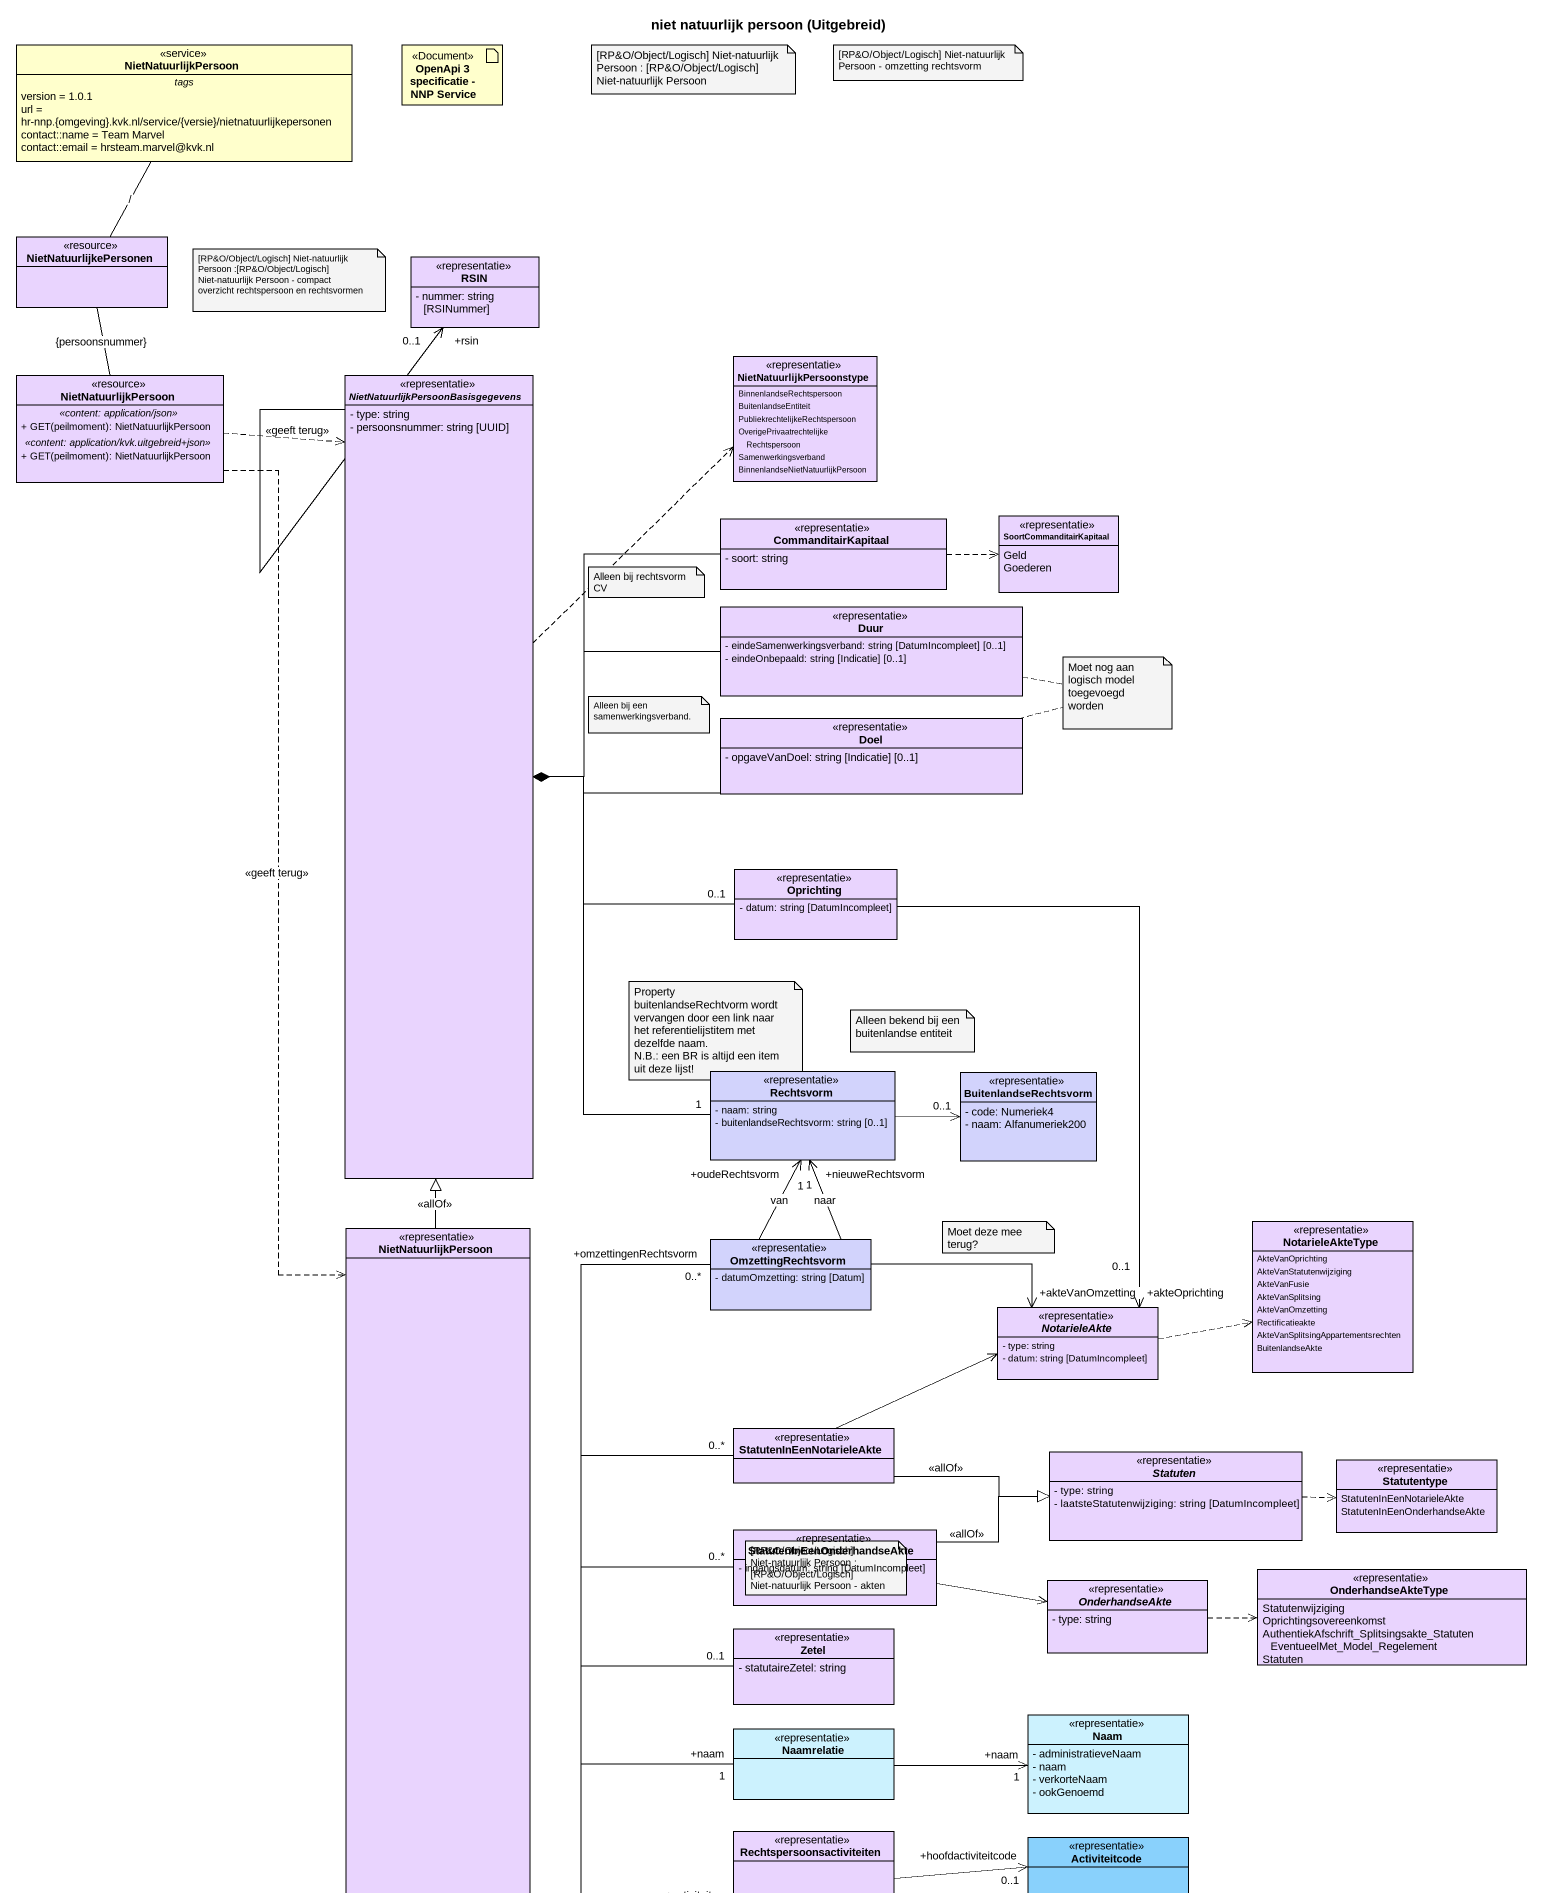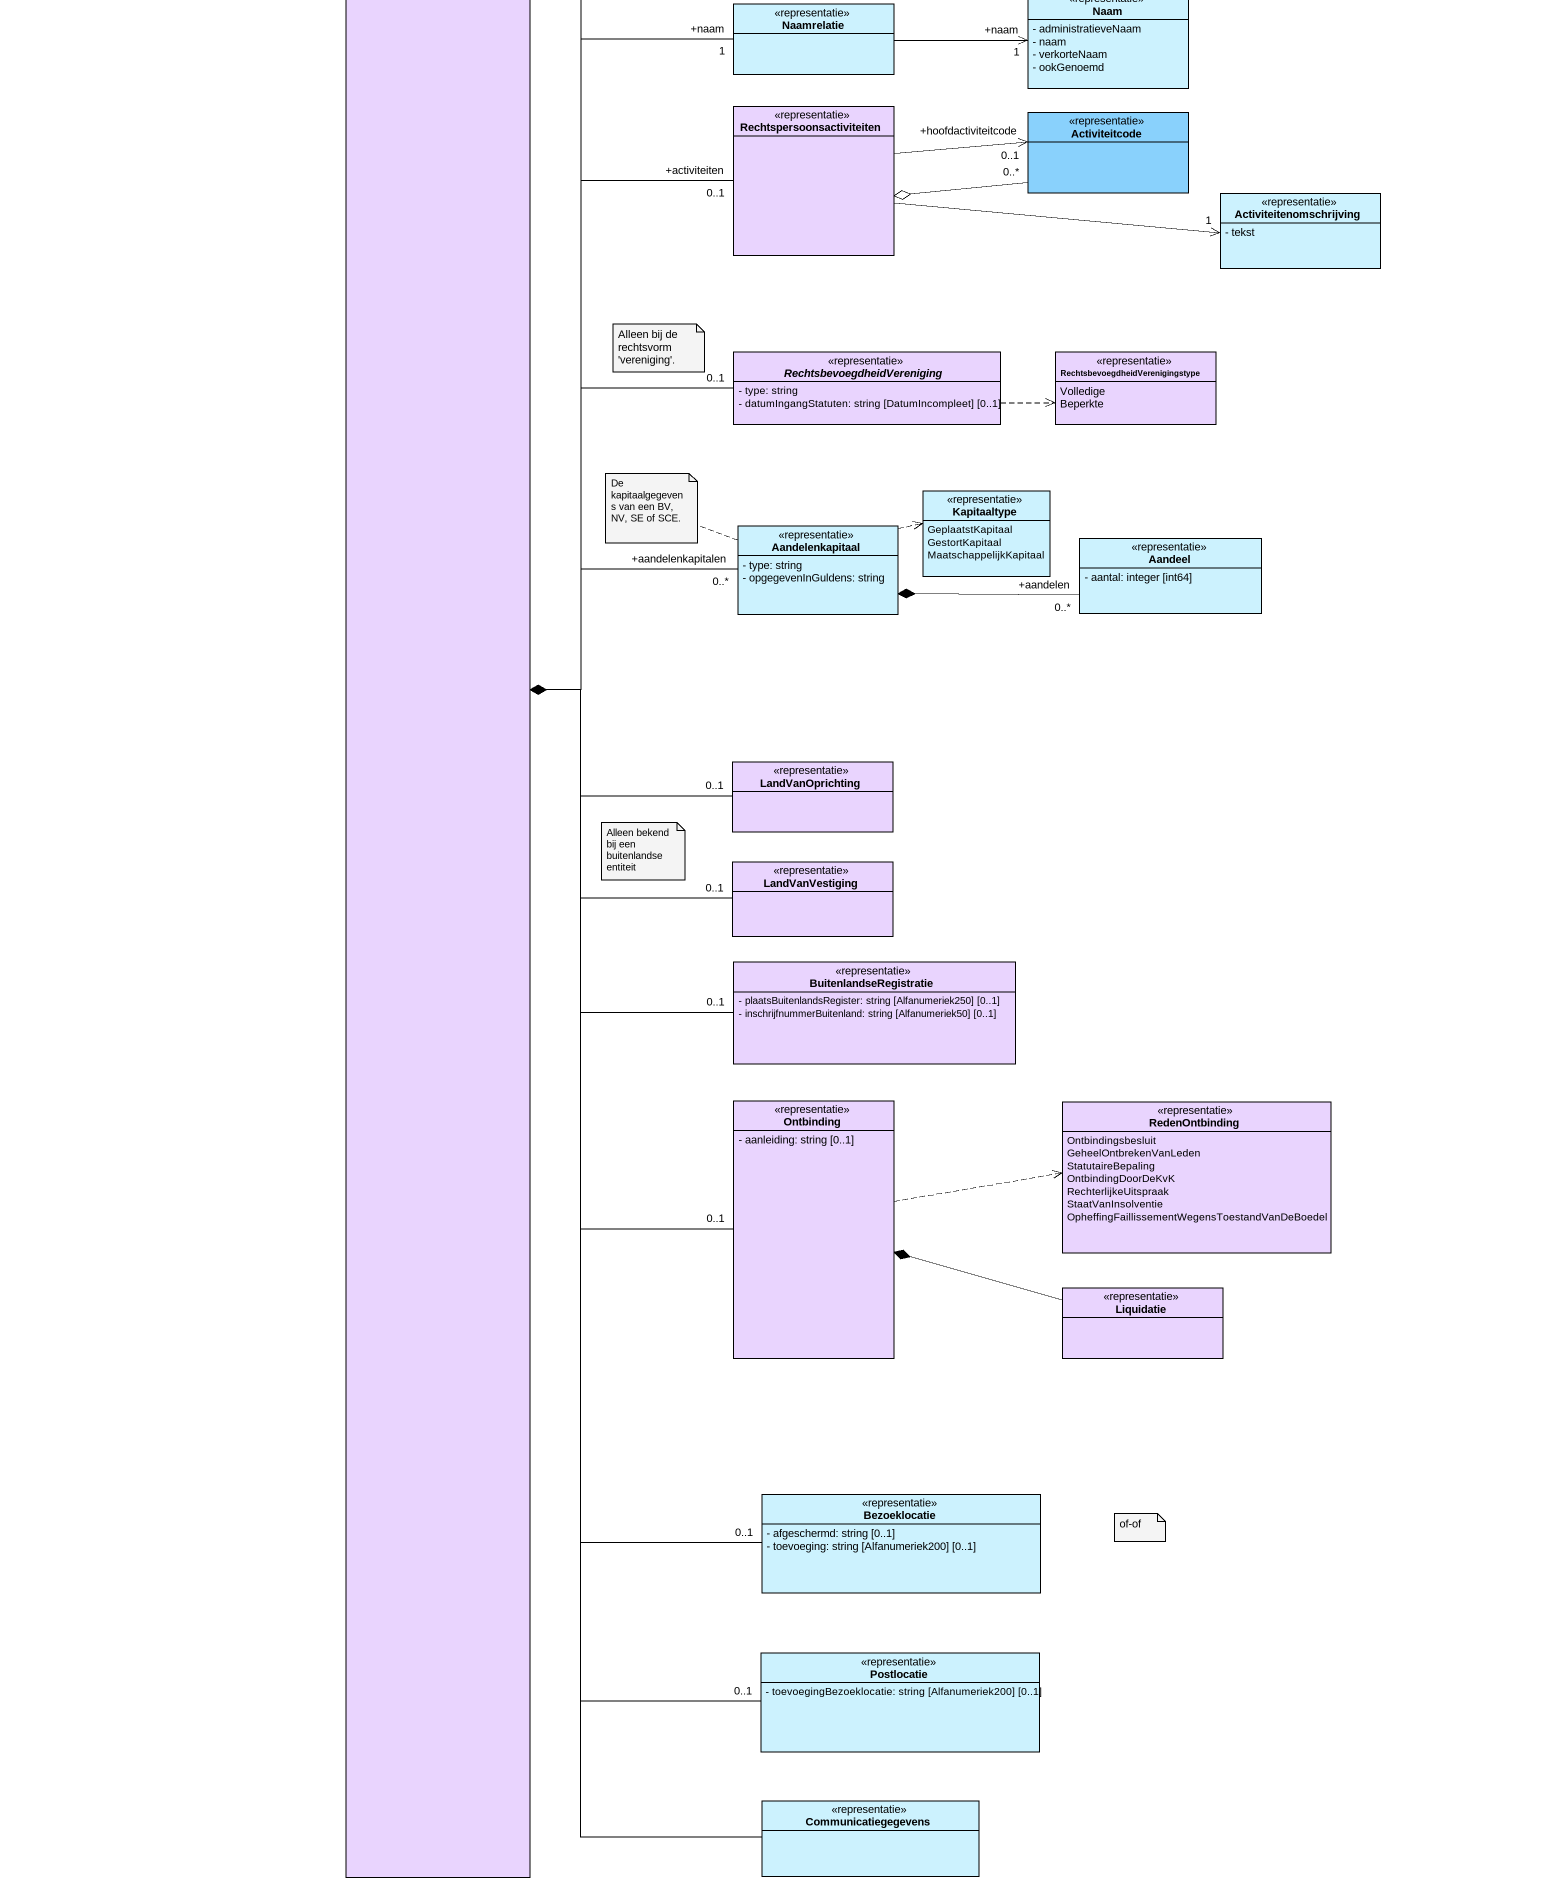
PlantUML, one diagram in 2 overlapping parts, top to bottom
@startuml
title niet natuurlijk persoon (Uitgebreid)
allowmixing
hide circle
hide empty members
skinparam classAttributeIconSize 0
class NietNatuurlijkPersoon <<service>> {
  -- tags --
  version = 1.0.1
  url = hr-nnp.{omgeving}.kvk.nl/service/{versie}/nietnatuurlijkepersonen
  contact::name = Team Marvel
  contact::email = hrsteam.marvel@kvk.nl
}
artifact "OpenApi 3 specificatie - NNP Service" as OpenApi_3_specificatie_NNP <<Document>>
class NietNatuurlijkePersonen <<resource>> #E9D4FE
class RSIN <<representatie>> #E9D4FE {
  - nummer: string [RSINummer]
}
class "NietNatuurlijkPersoon" as NietNatuurlijkPersoon_2 <<resource>> #E9D4FE {
  .. <<content: application/json>> ..
  + GET(peilmoment): NietNatuurlijkPersoon
  .. <<content: application/kvk.uitgebreid+json>> ..
  + GET(peilmoment): NietNatuurlijkPersoon
}
abstract class "NietNatuurlijkPersoonBasisgegevens" as NietNatuurlijkPersoonBasisge <<representatie>> #E9D4FE {
  - type: string
  - persoonsnummer: string [UUID]
}
enum NietNatuurlijkPersoonstype <<representatie>> #E9D4FE {
  BinnenlandseRechtspersoon
  BuitenlandseEntiteit
  PubliekrechtelijkeRechtspersoon
  OverigePrivaatrechtelijkeRechtspersoon
  Samenwerkingsverband
  BinnenlandseNietNatuurlijkPersoon
}
class CommanditairKapitaal <<representatie>> #E9D4FE {
  - soort: string
}
enum SoortCommanditairKapitaal <<representatie>> #E9D4FE {
  Geld
  Goederen
}
class Duur <<representatie>> #E9D4FE {
  - eindeSamenwerkingsverband: string [DatumIncompleet] [0..1]
  - eindeOnbepaald: string [Indicatie] [0..1]
}
class Doel <<representatie>> #E9D4FE {
  - opgaveVanDoel: string [Indicatie] [0..1]
}
class Oprichting <<representatie>> #E9D4FE {
  - datum: string [DatumIncompleet]
}
class Rechtsvorm <<representatie>> #D2D3FC {
  - naam: string
  - buitenlandseRechtsvorm: string [0..1]
}
class BuitenlandseRechtsvorm <<representatie>> #D2D3FC {
  - code: Numeriek4
  - naam: Alfanumeriek200
}
class "NietNatuurlijkPersoon" as NietNatuurlijkPersoon_3 <<representatie>> #E9D4FE
class OmzettingRechtsvorm <<representatie>> #D2D3FC {
  - datumOmzetting: string [Datum]
}
enum NotarieleAkteType <<representatie>> #E9D4FE {
  AkteVanOprichting
  AkteVanStatutenwijziging
  AkteVanFusie
  AkteVanSplitsing
  AkteVanOmzetting
  Rectificatieakte
  AkteVanSplitsingAppartementsrechten
  BuitenlandseAkte
}
abstract class NotarieleAkte <<representatie>> #E9D4FE {
  - type: string
  - datum: string [DatumIncompleet]
}
class StatutenInEenNotarieleAkte <<representatie>> #E9D4FE
abstract class Statuten <<representatie>> #E9D4FE {
  - type: string
  - laatsteStatutenwijziging: string [DatumIncompleet]
}
enum Statutentype <<representatie>> #E9D4FE {
  StatutenInEenNotarieleAkte
  StatutenInEenOnderhandseAkte
}
class StatutenInEenOnderhandseAkte <<representatie>> #E9D4FE {
  - ingangsdatum: string [DatumIncompleet]
}
abstract class OnderhandseAkte <<representatie>> #E9D4FE {
  - type: string
}
enum OnderhandseAkteType <<representatie>> #E9D4FE {
  Statutenwijziging
  Oprichtingsovereenkomst
  AuthentiekAfschrift_Splitsingsakte_StatutenEventueelMet_Model_Regelement
  Statuten
}
class Zetel <<representatie>> #E9D4FE {
  - statutaireZetel: string
}
class Naamrelatie <<representatie>> #CCF2FE
class Naam <<representatie>> #CCF2FE {
  - administratieveNaam
  - naam
  - verkorteNaam
  - ookGenoemd
}
class Rechtspersoonsactiviteiten <<representatie>> #E9D4FE
class Activiteitcode <<representatie>> #89D1FC
class Activiteitenomschrijving <<representatie>> #CCF2FE {
  - tekst
}
abstract class RechtsbevoegdheidVereniging <<representatie>> #E9D4FE {
  - type: string
  - datumIngangStatuten: string [DatumIncompleet] [0..1]
}
enum "RechtsbevoegdheidVerenigingstype" as RechtsbevoegdheidVerenigings <<representatie>> #E9D4FE {
  Volledige
  Beperkte
}
enum Kapitaaltype <<representatie>> #CCF2FE {
  GeplaatstKapitaal
  GestortKapitaal
  MaatschappelijkKapitaal
}
class Aandelenkapitaal <<representatie>> #CCF2FE {
  - type: string
  - opgegevenInGuldens: string
}
class Aandeel <<representatie>> #CCF2FE {
  - aantal: integer [int64]
}
class LandVanOprichting <<representatie>> #E9D4FE
class LandVanVestiging <<representatie>> #E9D4FE
class BuitenlandseRegistratie <<representatie>> #E9D4FE {
  - plaatsBuitenlandsRegister: string [Alfanumeriek250] [0..1]
  - inschrijfnummerBuitenland: string [Alfanumeriek50] [0..1]
}
class Ontbinding <<representatie>> #E9D4FE {
  - aanleiding: string [0..1]
}
enum RedenOntbinding <<representatie>> #E9D4FE {
  Ontbindingsbesluit
  GeheelOntbrekenVanLeden
  StatutaireBepaling
  OntbindingDoorDeKvK
  RechterlijkeUitspraak
  StaatVanInsolventie
  OpheffingFaillissementWegensToestandVanDeBoedel
}
class Liquidatie <<representatie>> #E9D4FE
class Bezoeklocatie <<representatie>> #CCF2FE {
  - afgeschermd: string [0..1]
  - toevoeging: string [Alfanumeriek200] [0..1]
}
class Postlocatie <<representatie>> #CCF2FE {
  - toevoegingBezoeklocatie: string [Alfanumeriek200] [0..1]
}
class Communicatiegegevens <<representatie>> #CCF2FE
NietNatuurlijkPersoon -- NietNatuurlijkePersonen : /
NietNatuurlijkePersonen -- NietNatuurlijkPersoon_2 : {persoonsnummer}
NietNatuurlijkPersoon_2 ..> NietNatuurlijkPersoonBasisge : <<geeft terug>>
NietNatuurlijkPersoon_2 ..> NietNatuurlijkPersoon_3 : <<geeft terug>>
NietNatuurlijkPersoonBasisge -up-> "+rsin\n0..1" RSIN
NietNatuurlijkPersoonBasisge .up.> NietNatuurlijkPersoonstype
CommanditairKapitaal -left-* NietNatuurlijkPersoonBasisge
CommanditairKapitaal .right.> SoortCommanditairKapitaal
Duur -left-* NietNatuurlijkPersoonBasisge
Doel -left-* NietNatuurlijkPersoonBasisge
Oprichting "0..1" -left-* NietNatuurlijkPersoonBasisge
Oprichting --> "+akteOprichting\n0..1" NotarieleAkte
Rechtsvorm "1" -up-* NietNatuurlijkPersoonBasisge
Rechtsvorm -right-> "0..1" BuitenlandseRechtsvorm
NietNatuurlijkPersoon_3 -up-|> NietNatuurlijkPersoonBasisge : <<allOf>>
OmzettingRechtsvorm -up-> "+oudeRechtsvorm\n1" Rechtsvorm : van
OmzettingRechtsvorm -up-> "+nieuweRechtsvorm\n1" Rechtsvorm : naar
OmzettingRechtsvorm "+omzettingenRechtsvorm\n0..*" --* NietNatuurlijkPersoon_3
OmzettingRechtsvorm -right-> "+akteVanOmzetting" NotarieleAkte
NotarieleAkte .right.> NotarieleAkteType
StatutenInEenNotarieleAkte "0..*" --* NietNatuurlijkPersoon_3
StatutenInEenNotarieleAkte -right-> NotarieleAkte
StatutenInEenNotarieleAkte -right-|> Statuten : <<allOf>>
Statuten .right.> Statutentype
StatutenInEenOnderhandseAkte "0..*" --* NietNatuurlijkPersoon_3
StatutenInEenOnderhandseAkte -right-|> Statuten : <<allOf>>
StatutenInEenOnderhandseAkte -right-> OnderhandseAkte
OnderhandseAkte .right.> OnderhandseAkteType
Zetel "0..1" --* NietNatuurlijkPersoon_3
Naamrelatie "+naam\n1" --* NietNatuurlijkPersoon_3
Naamrelatie -right-> "+naam\n1" Naam
Rechtspersoonsactiviteiten "+activiteiten\n0..1" --* NietNatuurlijkPersoon_3
Rechtspersoonsactiviteiten -right-> "+hoofdactiviteitcode\n0..1" Activiteitcode
Rechtspersoonsactiviteiten -right-> "1" Activiteitenomschrijving
Activiteitcode "0..*" -left-o Rechtspersoonsactiviteiten
RechtsbevoegdheidVereniging "0..1" --* NietNatuurlijkPersoon_3
RechtsbevoegdheidVereniging .right.> RechtsbevoegdheidVerenigings
Aandelenkapitaal "+aandelenkapitalen\n0..*" -left-* NietNatuurlijkPersoon_3
Aandelenkapitaal .right.> Kapitaaltype
Aandeel "+aandelen\n0..*" -left-* Aandelenkapitaal
LandVanOprichting "0..1" -left-* NietNatuurlijkPersoon_3
LandVanVestiging "0..1" -left-* NietNatuurlijkPersoon_3
BuitenlandseRegistratie "0..1" -up-* NietNatuurlijkPersoon_3
Ontbinding "0..1" -up-* NietNatuurlijkPersoon_3
Ontbinding .right.> RedenOntbinding
Liquidatie -left-* Ontbinding
Bezoeklocatie "0..1" -up-* NietNatuurlijkPersoon_3
Postlocatie "0..1" -up-* NietNatuurlijkPersoon_3
Communicatiegegevens -up-* NietNatuurlijkPersoon_3
note as N1
  [RP&O/Object/Logisch] Niet-natuurlijk Persoon : [RP&O/Object/Logisch] Niet-natuurlijk Persoon
end note
note as N2
  [RP&O/Object/Logisch] Niet-natuurlijk Persoon - omzetting rechtsvorm
end note
note as N3
  [RP&O/Object/Logisch] Niet-natuurlijk Persoon :[RP&O/Object/Logisch] Niet-natuurlijk Persoon - compact overzicht rechtspersoon en rechtsvormen
end note
note as N4
  Alleen bij rechtsvorm CV
end note
note as N5
  Moet nog aan logisch model toegevoegd worden
end note
N5 .. Doel
N5 .. Duur
note as N6
  Alleen bij een samenwerkingsverband.
end note
note top of Rechtsvorm
  Property buitenlandseRechtvorm wordt vervangen door een link naar het referentielijstitem met dezelfde naam.
  N.B.: een BR is altijd een item uit deze lijst!
end note
note as N8
  Alleen bekend bij een buitenlandse entiteit
end note
note as N9
  Moet deze mee terug?
end note
note as N10
  [RP&O/Object/Logisch] Niet-natuurlijk Persoon : [RP&O/Object/Logisch] Niet-natuurlijk Persoon - akten
end note
note as N11
  Alleen bij de rechtsvorm 'vereniging'.
end note
note left of Aandelenkapitaal : De kapitaalgegevens van een BV, NV, SE of SCE.
note as N13
  Alleen bekend bij een buitenlandse entiteit
end note
note as N14
  of-of
end note
@enduml
